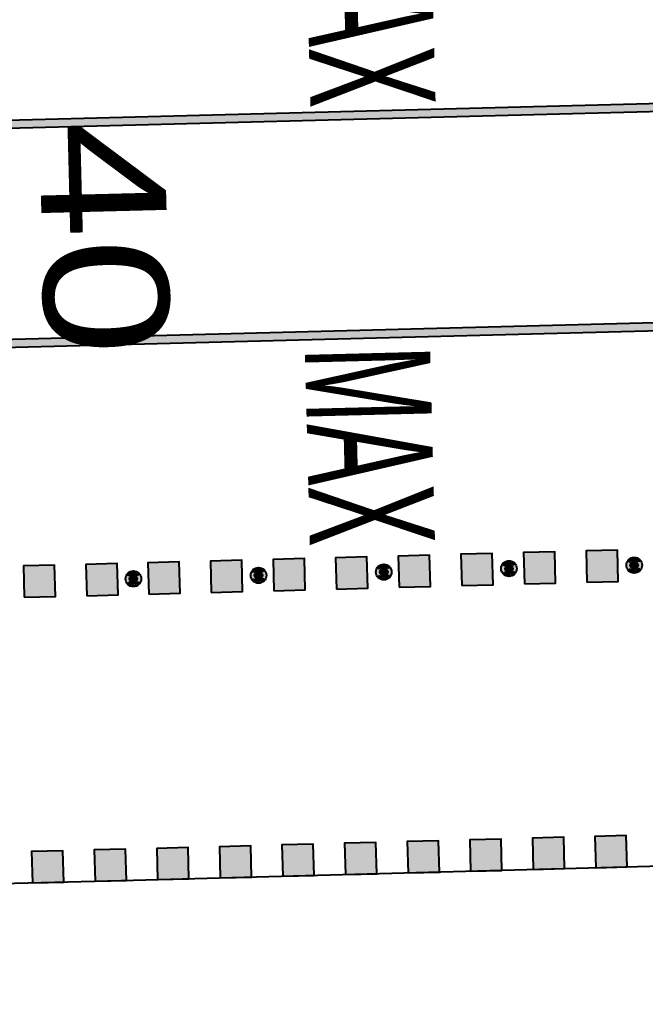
# Model space of a CAD drawing. Header units: metres. Extents: x 668617 to 675126, y 2286318 to 2293677.
# Drawn here: x 669558 to 669566, y 2287211.24 to 2287223.79 of the extents above; entities that cross this region are included whole.
import ezdxf
from ezdxf.enums import TextEntityAlignment as Align

# ---------------------------------------------------------------- set-up
doc = ezdxf.new("R2010")
doc.units = ezdxf.units.M
doc.header["$MEASUREMENT"] = 0
for name, color, linetype in [('DMTG-B-CuadrosVerdes', 94, 'Continuous'), ('DMTG-M-VIALETON', 92, 'Continuous'), ('DMTG-PB-BANQUETAS', 251, 'Continuous'), ('DMTG-SH-LEYENDA VELOCIDAD', 252, 'Continuous'), ('DMTG-SH-LINEA DISCONTINUA', 252, 'Continuous')]:
    doc.layers.add(name, color=color, linetype=linetype)
doc.styles.add('Arial', font='arial.ttf')

# ---------------------------------------------------------------- blocks, each defined once
blk = doc.blocks.new('*U210')
h = blk.add_hatch(color=256)
h.dxf.hatch_style = 1
h.paths.add_polyline_path([(39.988, 3.617), (40.388, 3.616), (40.388, 4.016), (39.988, 4.017)])
h = blk.add_hatch(color=256)
h.dxf.hatch_style = 1
h.paths.add_polyline_path([(39.988, 3.617), (40.388, 3.616), (40.388, 4.016), (39.988, 4.017)])
h = blk.add_hatch(color=256)
h.dxf.hatch_style = 1
h.paths.add_polyline_path([(40.788, 3.616), (41.188, 3.616), (41.188, 4.016), (40.788, 4.016)])
h = blk.add_hatch(color=256)
h.dxf.hatch_style = 1
h.paths.add_polyline_path([(40, -0.033), (40.4, -0.033), (40.4, 0.367), (40, 0.367)])
h = blk.add_hatch(color=256)
h.dxf.hatch_style = 1
h.paths.add_polyline_path([(40, -0.033), (40.4, -0.033), (40.4, 0.367), (40, 0.367)])
h = blk.add_hatch(color=256)
h.dxf.hatch_style = 1
h.paths.add_polyline_path([(40.8, -0.033), (41.2, -0.034), (41.2, 0.366), (40.8, 0.367)])
for points in [[(39.988, 3.617), (40.388, 3.616), (40.388, 4.016), (39.988, 4.017)], [(39.988, 3.617), (40.388, 3.616), (40.388, 4.016), (39.988, 4.017)], [(40.788, 3.616), (41.188, 3.616), (41.188, 4.016), (40.788, 4.016)], [(40, -0.033), (40.4, -0.033), (40.4, 0.367), (40, 0.367)], [(40, -0.033), (40.4, -0.033), (40.4, 0.367), (40, 0.367)], [(40.8, -0.033), (41.2, -0.034), (41.2, 0.366), (40.8, 0.367)]]:
    blk.add_lwpolyline(points, close=True)
blk = doc.blocks.new('*U82')
blk.add_hatch(color=252).paths.add_polyline_path([(0, -0.05), (45, -0.05), (45, 0.05), (0, 0.05)])
blk.add_lwpolyline([(0, -0.05), (45, -0.05), (45, 0.05), (0, 0.05)], close=True)
blk = doc.blocks.new('*U185')
at = {"layer": 'DMTG-SH-LEYENDA VELOCIDAD', "style": 'Arial', "width": 0.527321}
blk.add_text('MAX', height=1.6, dxfattribs=at).set_placement((0.148, 7.915), (2.702, 7.915), align=Align.FIT)
at = {"layer": 'DMTG-SH-LEYENDA VELOCIDAD', "style": 'Arial', "width": 0.593548}
blk.add_attdef('VEL', text='', height=1.6, dxfattribs=at).set_placement((0.235, 0.019), (2.742, 0.019), align=Align.FIT)
blk = doc.blocks.new('*U139')
h = blk.add_hatch(color=256)
h.dxf.hatch_style = 1
h.paths.add_polyline_path([(-0.012, 3.649), (0.388, 3.649), (0.388, 4.049), (-0.012, 4.049)])
h = blk.add_hatch(color=256)
h.dxf.hatch_style = 1
h.paths.add_polyline_path([(0.788, 3.649), (1.188, 3.648), (1.188, 4.048), (0.788, 4.049)])
h = blk.add_hatch(color=256)
h.dxf.hatch_style = 1
h.paths.add_polyline_path([(0.788, 3.649), (1.188, 3.648), (1.188, 4.048), (0.788, 4.049)])
h = blk.add_hatch(color=256)
h.dxf.hatch_style = 1
h.paths.add_polyline_path([(1.588, 3.648), (1.988, 3.648), (1.988, 4.048), (1.588, 4.048)])
h = blk.add_hatch(color=256)
h.dxf.hatch_style = 1
h.paths.add_polyline_path([(1.588, 3.648), (1.988, 3.648), (1.988, 4.048), (1.588, 4.048)])
h = blk.add_hatch(color=256)
h.dxf.hatch_style = 1
h.paths.add_polyline_path([(2.388, 3.647), (2.788, 3.647), (2.788, 4.047), (2.388, 4.047)])
h = blk.add_hatch(color=256)
h.dxf.hatch_style = 1
h.paths.add_polyline_path([(2.388, 3.647), (2.788, 3.647), (2.788, 4.047), (2.388, 4.047)])
h = blk.add_hatch(color=256)
h.dxf.hatch_style = 1
h.paths.add_polyline_path([(3.188, 3.647), (3.588, 3.646), (3.588, 4.046), (3.188, 4.047)])
h = blk.add_hatch(color=256)
h.dxf.hatch_style = 1
h.paths.add_polyline_path([(3.188, 3.647), (3.588, 3.646), (3.588, 4.046), (3.188, 4.047)])
h = blk.add_hatch(color=256)
h.dxf.hatch_style = 1
h.paths.add_polyline_path([(3.988, 3.646), (4.388, 3.646), (4.388, 4.046), (3.988, 4.046)])
h = blk.add_hatch(color=256)
h.dxf.hatch_style = 1
h.paths.add_polyline_path([(3.988, 3.646), (4.388, 3.646), (4.388, 4.046), (3.988, 4.046)])
h = blk.add_hatch(color=256)
h.dxf.hatch_style = 1
h.paths.add_polyline_path([(4.788, 3.645), (5.188, 3.645), (5.188, 4.045), (4.788, 4.045)])
h = blk.add_hatch(color=256)
h.dxf.hatch_style = 1
h.paths.add_polyline_path([(4.788, 3.645), (5.188, 3.645), (5.188, 4.045), (4.788, 4.045)])
h = blk.add_hatch(color=256)
h.dxf.hatch_style = 1
h.paths.add_polyline_path([(5.588, 3.645), (5.988, 3.644), (5.988, 4.044), (5.588, 4.045)])
h = blk.add_hatch(color=256)
h.dxf.hatch_style = 1
h.paths.add_polyline_path([(5.588, 3.645), (5.988, 3.644), (5.988, 4.044), (5.588, 4.045)])
h = blk.add_hatch(color=256)
h.dxf.hatch_style = 1
h.paths.add_polyline_path([(0, 0), (0.4, 0), (0.4, 0.4), (0, 0.4)])
h = blk.add_hatch(color=256)
h.dxf.hatch_style = 1
h.paths.add_polyline_path([(0.8, -0.001), (1.2, -0.001), (1.2, 0.399), (0.8, 0.399)])
h = blk.add_hatch(color=256)
h.dxf.hatch_style = 1
h.paths.add_polyline_path([(0.8, -0.001), (1.2, -0.001), (1.2, 0.399), (0.8, 0.399)])
h = blk.add_hatch(color=256)
h.dxf.hatch_style = 1
h.paths.add_polyline_path([(1.6, -0.001), (2, -0.002), (2, 0.398), (1.6, 0.399)])
h = blk.add_hatch(color=256)
h.dxf.hatch_style = 1
h.paths.add_polyline_path([(1.6, -0.001), (2, -0.002), (2, 0.398), (1.6, 0.399)])
h = blk.add_hatch(color=256)
h.dxf.hatch_style = 1
h.paths.add_polyline_path([(2.4, -0.002), (2.8, -0.002), (2.8, 0.398), (2.4, 0.398)])
h = blk.add_hatch(color=256)
h.dxf.hatch_style = 1
h.paths.add_polyline_path([(2.4, -0.002), (2.8, -0.002), (2.8, 0.398), (2.4, 0.398)])
h = blk.add_hatch(color=256)
h.dxf.hatch_style = 1
h.paths.add_polyline_path([(3.2, -0.003), (3.6, -0.003), (3.6, 0.397), (3.2, 0.397)])
h = blk.add_hatch(color=256)
h.dxf.hatch_style = 1
h.paths.add_polyline_path([(3.2, -0.003), (3.6, -0.003), (3.6, 0.397), (3.2, 0.397)])
h = blk.add_hatch(color=256)
h.dxf.hatch_style = 1
h.paths.add_polyline_path([(4, -0.003), (4.4, -0.004), (4.4, 0.396), (4, 0.397)])
h = blk.add_hatch(color=256)
h.dxf.hatch_style = 1
h.paths.add_polyline_path([(4, -0.003), (4.4, -0.004), (4.4, 0.396), (4, 0.397)])
h = blk.add_hatch(color=256)
h.dxf.hatch_style = 1
h.paths.add_polyline_path([(4.8, -0.004), (5.2, -0.004), (5.2, 0.396), (4.8, 0.396)])
h = blk.add_hatch(color=256)
h.dxf.hatch_style = 1
h.paths.add_polyline_path([(4.8, -0.004), (5.2, -0.004), (5.2, 0.396), (4.8, 0.396)])
h = blk.add_hatch(color=256)
h.dxf.hatch_style = 1
h.paths.add_polyline_path([(5.6, -0.005), (6, -0.005), (6, 0.395), (5.6, 0.395)])
h = blk.add_hatch(color=256)
h.dxf.hatch_style = 1
h.paths.add_polyline_path([(5.6, -0.005), (6, -0.005), (6, 0.395), (5.6, 0.395)])
for points in [[(-0.012, 3.649), (0.388, 3.649), (0.388, 4.049), (-0.012, 4.049)], [(0.788, 3.649), (1.188, 3.648), (1.188, 4.048), (0.788, 4.049)], [(0.788, 3.649), (1.188, 3.648), (1.188, 4.048), (0.788, 4.049)], [(1.588, 3.648), (1.988, 3.648), (1.988, 4.048), (1.588, 4.048)], [(1.588, 3.648), (1.988, 3.648), (1.988, 4.048), (1.588, 4.048)], [(2.388, 3.647), (2.788, 3.647), (2.788, 4.047), (2.388, 4.047)], [(2.388, 3.647), (2.788, 3.647), (2.788, 4.047), (2.388, 4.047)], [(3.188, 3.647), (3.588, 3.646), (3.588, 4.046), (3.188, 4.047)], [(3.188, 3.647), (3.588, 3.646), (3.588, 4.046), (3.188, 4.047)], [(3.988, 3.646), (4.388, 3.646), (4.388, 4.046), (3.988, 4.046)], [(3.988, 3.646), (4.388, 3.646), (4.388, 4.046), (3.988, 4.046)], [(4.788, 3.645), (5.188, 3.645), (5.188, 4.045), (4.788, 4.045)], [(4.788, 3.645), (5.188, 3.645), (5.188, 4.045), (4.788, 4.045)], [(5.588, 3.645), (5.988, 3.644), (5.988, 4.044), (5.588, 4.045)], [(5.588, 3.645), (5.988, 3.644), (5.988, 4.044), (5.588, 4.045)], [(0, 0), (0.4, 0), (0.4, 0.4), (0, 0.4)], [(0.8, -0.001), (1.2, -0.001), (1.2, 0.399), (0.8, 0.399)], [(0.8, -0.001), (1.2, -0.001), (1.2, 0.399), (0.8, 0.399)], [(1.6, -0.001), (2, -0.002), (2, 0.398), (1.6, 0.399)], [(1.6, -0.001), (2, -0.002), (2, 0.398), (1.6, 0.399)], [(2.4, -0.002), (2.8, -0.002), (2.8, 0.398), (2.4, 0.398)], [(2.4, -0.002), (2.8, -0.002), (2.8, 0.398), (2.4, 0.398)], [(3.2, -0.003), (3.6, -0.003), (3.6, 0.397), (3.2, 0.397)], [(3.2, -0.003), (3.6, -0.003), (3.6, 0.397), (3.2, 0.397)], [(4, -0.003), (4.4, -0.004), (4.4, 0.396), (4, 0.397)], [(4, -0.003), (4.4, -0.004), (4.4, 0.396), (4, 0.397)], [(4.8, -0.004), (5.2, -0.004), (5.2, 0.396), (4.8, 0.396)], [(4.8, -0.004), (5.2, -0.004), (5.2, 0.396), (4.8, 0.396)], [(5.6, -0.005), (6, -0.005), (6, 0.395), (5.6, 0.395)], [(5.6, -0.005), (6, -0.005), (6, 0.395), (5.6, 0.395)]]:
    blk.add_lwpolyline(points, close=True)
blk = doc.blocks.new('*U211')
at = {"true_color": 0x58ba48}
h = blk.add_hatch(color=85, dxfattribs=at)
h.dxf.hatch_style = 1
h.paths.add_polyline_path([(29.3, 12.348, 1), (29.4, 12.348, 1)], flags=0)
h.paths.add_polyline_path([(29.299, 12.416), (29.288, 12.427, 0.062746), (29.271, 12.409), (29.281, 12.398, 0.413879), (29.299, 12.398, 0.414549)], flags=17)
h.paths.add_polyline_path([(29.296, 12.407, -1), (29.284, 12.407, -1)], flags=16)
h.paths.add_polyline_path([(29.3, 12.348, 1), (29.4, 12.348, 1)], flags=16)
h.paths.add_polyline_path([(29.411, 12.427), (29.4, 12.416, 0.413879), (29.4, 12.398, 0.414549), (29.418, 12.398), (29.429, 12.409, 0.062746)], flags=17)
h.paths.add_polyline_path([(29.415, 12.407, -1), (29.403, 12.407, -1)], flags=16)
h.paths.add_polyline_path([(29.429, 12.286), (29.418, 12.297, 0.413879), (29.4, 12.297, 0.414549), (29.4, 12.28), (29.411, 12.269, 0.062746)], flags=17)
h.paths.add_polyline_path([(29.403, 12.288, -1), (29.415, 12.288, -1)], flags=16)
h.paths.add_polyline_path([(29.299, 12.297, 0.414549), (29.281, 12.297), (29.271, 12.287, 0.062746), (29.288, 12.269), (29.299, 12.28, 0.413879)], flags=17)
h.paths.add_polyline_path([(29.284, 12.288, -1), (29.296, 12.288, -1)], flags=16)
h.paths.add_polyline_path([(29.429, 12.409), (29.418, 12.398, -0.414549), (29.4, 12.398, -0.413879), (29.4, 12.416), (29.411, 12.427, 0.342564), (29.288, 12.427), (29.299, 12.416, -0.414549), (29.299, 12.398, -0.413879), (29.281, 12.398), (29.271, 12.409, 0.166532), (29.25, 12.348, 0.166532), (29.271, 12.287), (29.281, 12.297, -0.414549), (29.299, 12.297, -0.413879), (29.299, 12.28), (29.288, 12.269, 0.342564), (29.411, 12.269), (29.4, 12.28, -0.414549), (29.4, 12.297, -0.413879), (29.418, 12.297), (29.429, 12.286, 0.166532), (29.45, 12.348, 0.166532)])
h.paths.add_polyline_path([(29.4, 12.348, -1), (29.3, 12.348, -1)], flags=0)
h.paths.add_polyline_path([(29.379, 12.403, 0.245947), (29.321, 12.403), (29.309, 12.425, -0.245947), (29.39, 12.425)], flags=16)
h.paths.add_polyline_path([(29.379, 12.292), (29.39, 12.27, -0.245947), (29.309, 12.27), (29.321, 12.292, 0.245947)], flags=16)
at = {"true_color": 0xc7c8ca}
h = blk.add_hatch(color=9, dxfattribs=at)
h.dxf.hatch_style = 1
h.paths.add_polyline_path([(29.39, 12.425, 0.245947), (29.309, 12.425), (29.321, 12.403, -0.245947), (29.379, 12.403)])
h.paths.add_polyline_path([(29.39, 12.27), (29.379, 12.292, -0.245947), (29.321, 12.292), (29.309, 12.27, 0.245947)])
at = {"true_color": 0x58ba48}
h = blk.add_hatch(color=85, dxfattribs=at)
h.dxf.hatch_style = 1
h.paths.add_polyline_path([(30.9, 12.347, 1), (31, 12.347, 1)], flags=0)
h.paths.add_polyline_path([(30.899, 12.415), (30.888, 12.426, 0.062746), (30.871, 12.408), (30.881, 12.397, 0.413879), (30.899, 12.397, 0.414549)], flags=17)
h.paths.add_polyline_path([(30.896, 12.406, -1), (30.884, 12.406, -1)], flags=16)
h.paths.add_polyline_path([(30.9, 12.347, 1), (31, 12.347, 1)], flags=16)
h.paths.add_polyline_path([(31.011, 12.426), (31, 12.415, 0.413879), (31, 12.397, 0.414549), (31.018, 12.397), (31.029, 12.408, 0.062746)], flags=17)
h.paths.add_polyline_path([(31.015, 12.406, -1), (31.003, 12.406, -1)], flags=16)
h.paths.add_polyline_path([(31.029, 12.285), (31.018, 12.296, 0.413879), (31, 12.296, 0.414549), (31, 12.278), (31.011, 12.268, 0.062746)], flags=17)
h.paths.add_polyline_path([(31.003, 12.287, -1), (31.015, 12.287, -1)], flags=16)
h.paths.add_polyline_path([(30.899, 12.296, 0.414549), (30.881, 12.296), (30.871, 12.285, 0.062746), (30.888, 12.268), (30.899, 12.278, 0.413879)], flags=17)
h.paths.add_polyline_path([(30.884, 12.287, -1), (30.896, 12.287, -1)], flags=16)
h.paths.add_polyline_path([(31.029, 12.408), (31.018, 12.397, -0.414549), (31, 12.397, -0.413879), (31, 12.415), (31.011, 12.426, 0.342564), (30.888, 12.426), (30.899, 12.415, -0.414549), (30.899, 12.397, -0.413879), (30.881, 12.397), (30.871, 12.408, 0.166532), (30.85, 12.347, 0.166532), (30.871, 12.285), (30.881, 12.296, -0.414549), (30.899, 12.296, -0.413879), (30.899, 12.278), (30.888, 12.268, 0.342564), (31.011, 12.268), (31, 12.278, -0.414549), (31, 12.296, -0.413879), (31.018, 12.296), (31.029, 12.285, 0.166532), (31.05, 12.346, 0.166532)])
h.paths.add_polyline_path([(31, 12.347, -1), (30.9, 12.347, -1)], flags=0)
h.paths.add_polyline_path([(30.979, 12.402, 0.245947), (30.921, 12.402), (30.909, 12.424, -0.245947), (30.99, 12.424)], flags=16)
h.paths.add_polyline_path([(30.979, 12.291), (30.99, 12.269, -0.245947), (30.909, 12.269), (30.921, 12.291, 0.245947)], flags=16)
at = {"true_color": 0xc7c8ca}
h = blk.add_hatch(color=9, dxfattribs=at)
h.dxf.hatch_style = 1
h.paths.add_polyline_path([(30.99, 12.424, 0.245947), (30.909, 12.424), (30.921, 12.402, -0.245947), (30.979, 12.402)])
h.paths.add_polyline_path([(30.99, 12.269), (30.979, 12.291, -0.245947), (30.921, 12.291), (30.909, 12.269, 0.245947)])
at = {"true_color": 0x58ba48}
h = blk.add_hatch(color=85, dxfattribs=at)
h.dxf.hatch_style = 1
h.paths.add_polyline_path([(32.5, 12.345, 1), (32.6, 12.345, 1)], flags=0)
h.paths.add_polyline_path([(32.499, 12.414), (32.488, 12.424, 0.062746), (32.471, 12.407), (32.481, 12.396, 0.413879), (32.499, 12.396, 0.414549)], flags=17)
h.paths.add_polyline_path([(32.496, 12.405, -1), (32.484, 12.405, -1)], flags=16)
h.paths.add_polyline_path([(32.5, 12.345, 1), (32.6, 12.345, 1)], flags=16)
h.paths.add_polyline_path([(32.611, 12.424), (32.6, 12.413, 0.413879), (32.6, 12.396, 0.414549), (32.618, 12.396), (32.629, 12.407, 0.062746)], flags=17)
h.paths.add_polyline_path([(32.615, 12.405, -1), (32.603, 12.405, -1)], flags=16)
h.paths.add_polyline_path([(32.629, 12.284), (32.618, 12.295, 0.413879), (32.6, 12.295, 0.414549), (32.6, 12.277), (32.611, 12.266, 0.062746)], flags=17)
h.paths.add_polyline_path([(32.603, 12.286, -1), (32.615, 12.286, -1)], flags=16)
h.paths.add_polyline_path([(32.499, 12.295, 0.414549), (32.481, 12.295), (32.471, 12.284, 0.062746), (32.488, 12.266), (32.499, 12.277, 0.413879)], flags=17)
h.paths.add_polyline_path([(32.484, 12.286, -1), (32.496, 12.286, -1)], flags=16)
h.paths.add_polyline_path([(32.629, 12.407), (32.618, 12.396, -0.414549), (32.6, 12.396, -0.413879), (32.6, 12.413), (32.611, 12.424, 0.342564), (32.488, 12.424), (32.499, 12.414, -0.414549), (32.499, 12.396, -0.413879), (32.481, 12.396), (32.471, 12.407, 0.166532), (32.45, 12.345, 0.166532), (32.471, 12.284), (32.481, 12.295, -0.414549), (32.499, 12.295, -0.413879), (32.499, 12.277), (32.488, 12.266, 0.342564), (32.611, 12.266), (32.6, 12.277, -0.414549), (32.6, 12.295, -0.413879), (32.618, 12.295), (32.629, 12.284, 0.166532), (32.65, 12.345, 0.166532)])
h.paths.add_polyline_path([(32.6, 12.345, -1), (32.5, 12.345, -1)], flags=0)
h.paths.add_polyline_path([(32.579, 12.401, 0.245947), (32.521, 12.401), (32.509, 12.423, -0.245947), (32.59, 12.423)], flags=16)
h.paths.add_polyline_path([(32.579, 12.29), (32.59, 12.268, -0.245947), (32.509, 12.268), (32.521, 12.29, 0.245947)], flags=16)
at = {"true_color": 0xc7c8ca}
h = blk.add_hatch(color=9, dxfattribs=at)
h.dxf.hatch_style = 1
h.paths.add_polyline_path([(32.59, 12.423, 0.245947), (32.509, 12.423), (32.521, 12.401, -0.245947), (32.579, 12.401)])
h.paths.add_polyline_path([(32.59, 12.268), (32.579, 12.29, -0.245947), (32.521, 12.29), (32.509, 12.268, 0.245947)])
at = {"true_color": 0x58ba48}
h = blk.add_hatch(color=85, dxfattribs=at)
h.dxf.hatch_style = 1
h.paths.add_polyline_path([(34.1, 12.344, 1), (34.2, 12.344, 1)], flags=0)
h.paths.add_polyline_path([(34.099, 12.412), (34.088, 12.423, 0.062746), (34.071, 12.405), (34.081, 12.395, 0.413879), (34.099, 12.395, 0.414549)], flags=17)
h.paths.add_polyline_path([(34.096, 12.403, -1), (34.084, 12.403, -1)], flags=16)
h.paths.add_polyline_path([(34.1, 12.344, 1), (34.2, 12.344, 1)], flags=16)
h.paths.add_polyline_path([(34.211, 12.423), (34.2, 12.412, 0.413879), (34.2, 12.395, 0.414549), (34.218, 12.395), (34.229, 12.405, 0.062746)], flags=17)
h.paths.add_polyline_path([(34.215, 12.403, -1), (34.203, 12.403, -1)], flags=16)
h.paths.add_polyline_path([(34.229, 12.283), (34.218, 12.293, 0.413879), (34.2, 12.293, 0.414549), (34.2, 12.276), (34.211, 12.265, 0.062746)], flags=17)
h.paths.add_polyline_path([(34.203, 12.285, -1), (34.215, 12.285, -1)], flags=16)
h.paths.add_polyline_path([(34.099, 12.293, 0.414549), (34.081, 12.293), (34.071, 12.283, 0.062746), (34.088, 12.265), (34.099, 12.276, 0.413879)], flags=17)
h.paths.add_polyline_path([(34.084, 12.285, -1), (34.096, 12.285, -1)], flags=16)
h.paths.add_polyline_path([(34.229, 12.405), (34.218, 12.395, -0.414549), (34.2, 12.395, -0.413879), (34.2, 12.412), (34.211, 12.423, 0.342564), (34.088, 12.423), (34.099, 12.412, -0.414549), (34.099, 12.395, -0.413879), (34.081, 12.395), (34.071, 12.405, 0.166532), (34.05, 12.344, 0.166532), (34.071, 12.283), (34.081, 12.293, -0.414549), (34.099, 12.293, -0.413879), (34.099, 12.276), (34.088, 12.265, 0.342564), (34.211, 12.265), (34.2, 12.276, -0.414549), (34.2, 12.293, -0.413879), (34.218, 12.293), (34.229, 12.283, 0.166532), (34.25, 12.344, 0.166532)])
h.paths.add_polyline_path([(34.2, 12.344, -1), (34.1, 12.344, -1)], flags=0)
h.paths.add_polyline_path([(34.179, 12.399, 0.245947), (34.121, 12.399), (34.109, 12.422, -0.245947), (34.19, 12.421)], flags=16)
h.paths.add_polyline_path([(34.179, 12.289), (34.19, 12.266, -0.245947), (34.109, 12.267), (34.121, 12.289, 0.245947)], flags=16)
at = {"true_color": 0xc7c8ca}
h = blk.add_hatch(color=9, dxfattribs=at)
h.dxf.hatch_style = 1
h.paths.add_polyline_path([(34.19, 12.421, 0.245947), (34.109, 12.422), (34.121, 12.399, -0.245947), (34.179, 12.399)])
h.paths.add_polyline_path([(34.19, 12.266), (34.179, 12.289, -0.245947), (34.121, 12.289), (34.109, 12.267, 0.245947)])
at = {"true_color": 0x58ba48}
h = blk.add_hatch(color=85, dxfattribs=at)
h.dxf.hatch_style = 1
h.paths.add_polyline_path([(35.7, 12.343, 1), (35.8, 12.343, 1)], flags=0)
h.paths.add_polyline_path([(35.699, 12.411), (35.688, 12.422, 0.062746), (35.671, 12.404), (35.681, 12.393, 0.413879), (35.699, 12.393, 0.414549)], flags=17)
h.paths.add_polyline_path([(35.696, 12.402, -1), (35.684, 12.402, -1)], flags=16)
h.paths.add_polyline_path([(35.7, 12.343, 1), (35.8, 12.343, 1)], flags=16)
h.paths.add_polyline_path([(35.811, 12.422), (35.8, 12.411, 0.413879), (35.8, 12.393, 0.414549), (35.818, 12.393), (35.829, 12.404, 0.062746)], flags=17)
h.paths.add_polyline_path([(35.815, 12.402, -1), (35.803, 12.402, -1)], flags=16)
h.paths.add_polyline_path([(35.829, 12.281), (35.818, 12.292, 0.413879), (35.8, 12.292, 0.414549), (35.8, 12.274), (35.811, 12.264, 0.062746)], flags=17)
h.paths.add_polyline_path([(35.803, 12.283, -1), (35.815, 12.283, -1)], flags=16)
h.paths.add_polyline_path([(35.699, 12.292, 0.414549), (35.681, 12.292), (35.671, 12.281, 0.062746), (35.688, 12.264), (35.699, 12.275, 0.413879)], flags=17)
h.paths.add_polyline_path([(35.684, 12.283, -1), (35.696, 12.283, -1)], flags=16)
h.paths.add_polyline_path([(35.829, 12.404), (35.818, 12.393, -0.414549), (35.8, 12.393, -0.413879), (35.8, 12.411), (35.811, 12.422, 0.342564), (35.688, 12.422), (35.699, 12.411, -0.414549), (35.699, 12.393, -0.413879), (35.681, 12.393), (35.671, 12.404, 0.166532), (35.65, 12.343, 0.166532), (35.671, 12.281), (35.681, 12.292, -0.414549), (35.699, 12.292, -0.413879), (35.699, 12.275), (35.688, 12.264, 0.342564), (35.811, 12.264), (35.8, 12.274, -0.414549), (35.8, 12.292, -0.413879), (35.818, 12.292), (35.829, 12.281, 0.166532), (35.85, 12.343, 0.166532)])
h.paths.add_polyline_path([(35.8, 12.343, -1), (35.7, 12.343, -1)], flags=0)
h.paths.add_polyline_path([(35.779, 12.398, 0.245947), (35.721, 12.398), (35.709, 12.42, -0.245947), (35.79, 12.42)], flags=16)
h.paths.add_polyline_path([(35.779, 12.287), (35.79, 12.265, -0.245947), (35.709, 12.265), (35.721, 12.287, 0.245947)], flags=16)
at = {"true_color": 0xc7c8ca}
h = blk.add_hatch(color=9, dxfattribs=at)
h.dxf.hatch_style = 1
h.paths.add_polyline_path([(35.79, 12.42, 0.245947), (35.709, 12.42), (35.721, 12.398, -0.245947), (35.779, 12.398)])
h.paths.add_polyline_path([(35.79, 12.265), (35.779, 12.287, -0.245947), (35.721, 12.287), (35.709, 12.265, 0.245947)])
at = {"true_color": 0x58ba48}
h = blk.add_hatch(color=85, dxfattribs=at)
h.dxf.hatch_style = 1
h.paths.add_polyline_path([(29.3, 12.348, 1), (29.4, 12.348, 1)])
h = blk.add_hatch(color=85, dxfattribs=at)
h.dxf.hatch_style = 1
h.paths.add_polyline_path([(30.9, 12.347, 1), (31, 12.347, 1)])
h = blk.add_hatch(color=85, dxfattribs=at)
h.dxf.hatch_style = 1
h.paths.add_polyline_path([(32.5, 12.345, 1), (32.6, 12.345, 1)])
h = blk.add_hatch(color=85, dxfattribs=at)
h.dxf.hatch_style = 1
h.paths.add_polyline_path([(34.1, 12.344, 1), (34.2, 12.344, 1)])
h = blk.add_hatch(color=85, dxfattribs=at)
h.dxf.hatch_style = 1
h.paths.add_polyline_path([(35.7, 12.343, 1), (35.8, 12.343, 1)])
at = {"color": 18, "true_color": 0x000000}
for points in [[(29.39, 12.425), (29.379, 12.403, 0.245947), (29.321, 12.403), (29.309, 12.425, -0.245947)], [(30.99, 12.424), (30.979, 12.402, 0.245947), (30.921, 12.402), (30.909, 12.424, -0.245947)], [(32.59, 12.423), (32.579, 12.401, 0.245947), (32.521, 12.401), (32.509, 12.423, -0.245947)], [(34.19, 12.421), (34.179, 12.399, 0.245947), (34.121, 12.399), (34.109, 12.422, -0.245947)], [(35.79, 12.42), (35.779, 12.398, 0.245947), (35.721, 12.398), (35.709, 12.42, -0.245947)], [(29.299, 12.416), (29.288, 12.427, 0.062746), (29.271, 12.409), (29.281, 12.398, 0.413879), (29.299, 12.398, 0.414549)], [(29.4, 12.416), (29.411, 12.427, -0.062746), (29.429, 12.409), (29.418, 12.398, -0.413879), (29.4, 12.398, -0.414549)], [(30.899, 12.415), (30.888, 12.426, 0.062746), (30.871, 12.408), (30.881, 12.397, 0.413879), (30.899, 12.397, 0.414549)], [(31, 12.415), (31.011, 12.426, -0.062746), (31.029, 12.408), (31.018, 12.397, -0.413879), (31, 12.397, -0.414549)], [(32.499, 12.414), (32.488, 12.424, 0.062746), (32.471, 12.407), (32.481, 12.396, 0.413879), (32.499, 12.396, 0.414549)], [(32.6, 12.413), (32.611, 12.424, -0.062746), (32.629, 12.407), (32.618, 12.396, -0.413879), (32.6, 12.396, -0.414549)], [(34.099, 12.412), (34.088, 12.423, 0.062746), (34.071, 12.405), (34.081, 12.395, 0.413879), (34.099, 12.395, 0.414549)], [(34.2, 12.412), (34.211, 12.423, -0.062746), (34.229, 12.405), (34.218, 12.394, -0.413879), (34.2, 12.395, -0.414549)], [(35.699, 12.411), (35.688, 12.422, 0.062746), (35.671, 12.404), (35.681, 12.393, 0.413879), (35.699, 12.393, 0.414549)], [(35.8, 12.411), (35.811, 12.422, -0.062746), (35.829, 12.404), (35.818, 12.393, -0.413879), (35.8, 12.393, -0.414549)], [(29.299, 12.28), (29.288, 12.269, -0.062746), (29.271, 12.287), (29.281, 12.297, -0.413879), (29.299, 12.297, -0.414549)], [(29.39, 12.27), (29.379, 12.292, -0.245947), (29.321, 12.292), (29.309, 12.27, 0.245947)], [(29.4, 12.28), (29.411, 12.269, 0.062746), (29.429, 12.286), (29.418, 12.297, 0.413879), (29.4, 12.297, 0.414549)], [(30.899, 12.278), (30.888, 12.268, -0.062746), (30.871, 12.285), (30.881, 12.296, -0.413879), (30.899, 12.296, -0.414549)], [(30.99, 12.269), (30.979, 12.291, -0.245947), (30.921, 12.291), (30.909, 12.269, 0.245947)], [(31, 12.278), (31.011, 12.268, 0.062746), (31.029, 12.285), (31.018, 12.296, 0.413879), (31, 12.296, 0.414549)], [(32.499, 12.277), (32.488, 12.266, -0.062746), (32.471, 12.284), (32.481, 12.295, -0.413879), (32.499, 12.295, -0.414549)], [(32.59, 12.268), (32.579, 12.29, -0.245947), (32.521, 12.29), (32.509, 12.268, 0.245947)], [(32.6, 12.277), (32.611, 12.266, 0.062746), (32.629, 12.284), (32.618, 12.295, 0.413879), (32.6, 12.295, 0.414549)], [(34.099, 12.276), (34.088, 12.265, -0.062746), (34.071, 12.283), (34.081, 12.293, -0.413879), (34.099, 12.293, -0.414549)], [(34.19, 12.266), (34.179, 12.289, -0.245947), (34.121, 12.289), (34.109, 12.267, 0.245947)], [(34.2, 12.276), (34.211, 12.265, 0.062746), (34.229, 12.283), (34.218, 12.293, 0.413879), (34.2, 12.293, 0.414549)], [(35.699, 12.275), (35.688, 12.264, -0.062746), (35.671, 12.281), (35.681, 12.292, -0.413879), (35.699, 12.292, -0.414549)], [(35.79, 12.265), (35.779, 12.287, -0.245947), (35.721, 12.287), (35.709, 12.265, 0.245947)], [(35.8, 12.274), (35.811, 12.264, 0.062746), (35.829, 12.281), (35.818, 12.292, 0.413879), (35.8, 12.292, 0.414549)]]:
    blk.add_lwpolyline(points, format="xyb", close=True, dxfattribs=at)
for points in [[(29.35, 12.248), (29.35, 12.448)], [(30.95, 12.247), (30.95, 12.447)], [(32.55, 12.245), (32.55, 12.445)], [(34.15, 12.244), (34.15, 12.444)], [(35.75, 12.243), (35.75, 12.443)]]:
    blk.add_lwpolyline(points)
for centre, radius in [((29.35, 12.348), 0.1), ((30.95, 12.347), 0.1), ((32.55, 12.345), 0.1), ((34.15, 12.344), 0.1), ((35.75, 12.343), 0.1), ((29.29, 12.407), 0.00613), ((29.35, 12.348), 0.05), ((29.409, 12.407), 0.00613), ((30.89, 12.406), 0.00613), ((30.95, 12.347), 0.05), ((31.009, 12.406), 0.00613), ((32.49, 12.405), 0.00613), ((32.55, 12.345), 0.05), ((32.609, 12.405), 0.00613), ((34.09, 12.403), 0.00613), ((34.15, 12.344), 0.05), ((34.209, 12.403), 0.00613), ((35.69, 12.402), 0.00613), ((35.75, 12.343), 0.05), ((35.809, 12.402), 0.00613), ((29.29, 12.288), 0.00613), ((29.409, 12.288), 0.00613), ((30.89, 12.287), 0.00613), ((31.009, 12.287), 0.00613), ((32.49, 12.286), 0.00613), ((32.609, 12.286), 0.00613), ((34.09, 12.285), 0.00613), ((34.209, 12.285), 0.00613), ((35.69, 12.283), 0.00613), ((35.809, 12.283), 0.00613)]:
    blk.add_circle(centre, radius, dxfattribs=at)

msp = doc.modelspace()

# ---------------------------------------------------------------- linework, layer by layer
at = {"layer": 'DMTG-PB-BANQUETAS'}
msp.add_lwpolyline([(669605.03273, 2287210.00702), (669606.81687, 2287125.8234), (669603.92403, 2287122.60467), (669517.06457, 2287119.15572, -0.42891891), (669512.90608, 2287123.1936), (669512.90313, 2287122.90646), (669512.90838, 2287123.41757), (669513.77403, 2287207.79814, -0.40395545), (669517.67427, 2287211.75587), (669559.29839, 2287212.79216), (669600.92522, 2287213.92079, -0.41594743)], format="xyb", close=True, dxfattribs=at)

# ---------------------------------------------------------------- block references
at = {"layer": 'DMTG-B-CuadrosVerdes'}
for name, p, rotation in [('*U139', (669559.76647, 2287212.80485), 1.599807708853875), ('*U210', (669518.17937, 2287211.76917), 1.471879591239895)]:
    msp.add_blockref(name, p, dxfattribs=dict(at, rotation=rotation))
at = {"layer": 'DMTG-M-VIALETON', "extrusion": (-5.54511e-10, 2.15765e-08, 1), "rotation": 1.599074992697431}
msp.add_blockref('*U211', (669530.46221, 2287203.48591, 0.04898), dxfattribs=at)
at = {"layer": 'DMTG-SH-LEYENDA VELOCIDAD'}
ref = msp.add_blockref('*U185', (669553.73769, 2287225.1544), dxfattribs=dict(at, rotation=271.4542661524098))
ref.add_attrib('VEL', '40', dxfattribs={"height": 1.6, "rotation": 271.454266, "style": 'Arial', "width": 1.206651}).set_placement((669553.75671, 2287225.1668), (669553.83285, 2287222.16777), align=Align.FIT)
ref = msp.add_blockref('*U185', (669558.23237, 2287222.46765), dxfattribs=dict(at, rotation=271.4542661524098))
ref.add_attrib('VEL', '40', dxfattribs={"height": 1.6, "rotation": 271.454266, "style": 'Arial', "width": 1.206651}).set_placement((669558.25139, 2287222.48004), (669558.32753, 2287219.48101), align=Align.FIT)
ref = msp.add_blockref('*U185', (669553.72995, 2287219.55248), dxfattribs=dict(at, rotation=271.4542661524098))
ref.add_attrib('VEL', '40', dxfattribs={"height": 1.6, "rotation": 271.454266, "style": 'Arial', "width": 1.206651}).set_placement((669553.74897, 2287219.56487), (669553.82511, 2287216.56584), align=Align.FIT)
at = {"layer": 'DMTG-SH-LINEA DISCONTINUA', "rotation": 181.4849308343208}
for p in [(669594.61391, 2287223.40725), (669594.6898, 2287220.60828)]:
    msp.add_blockref('*U82', p, dxfattribs=at)

doc.saveas('drawing.dxf')
